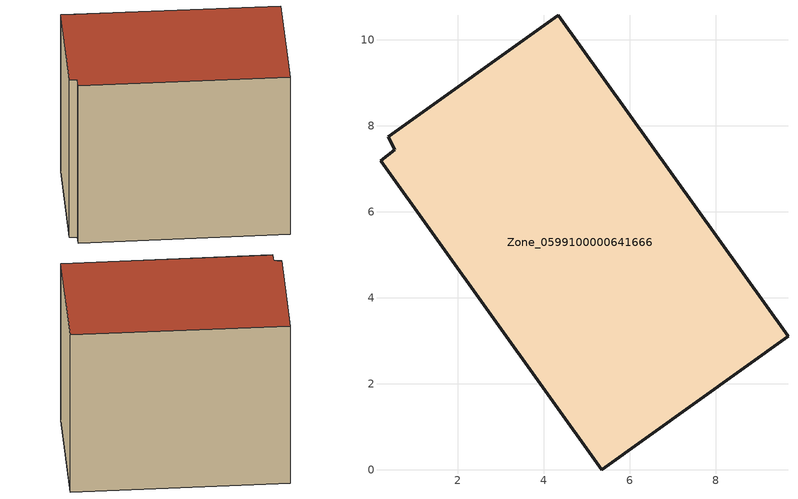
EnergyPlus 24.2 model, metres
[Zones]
Zone_0599100000641666
 floor ground (C_G): 0.54,7.44 0.38,7.74 4.34,10.57 9.68,3.1 5.35,0 0.2,7.19 z0
 wall outside (C_F): 5.35,0 9.68,3.1 4.34,10.57 0.38,7.74 0.54,7.44 0.2,7.19 5.35,0 z0:7.88
 roof outside (C_R): 0.38,7.74 0.54,7.44 0.2,7.19 5.35,0 9.68,3.1 4.34,10.57 z7.88
[BUILDING]
Pand.0599100000641666: North Axis=0; Terrain=City; Loads Convergence Tolerance Value=0.04; Temperature Convergence Tolerance Value=0.4; Solar Distribution=FullExterior; Maximum Number of Warmup Days=25; Minimum Number of Warmup Days=1
[Site:Location]
Rotterdam.The.Hague.AP_ZH_NLD Design_Conditions: Latitude=51.96; Longitude=4.45; Time Zone=1; Elevation=-4.5
[SITE:GROUNDTEMPERATURE:BUILDINGSURFACE]
18, 18, 18, 18, 18, 18, 18, 18, 18, 18, 18, 18
[MATERIAL] Thermal Absorptance=0.9; Solar Absorptance=0.7; Visible Absorptance=0.7
Name | Roughness | Thickness | Conductivity | Density | Specific Heat
G.TC.1975-1991 | MediumSmooth | 0.15 | 0.288461 | 540 | 1210
F.TC.1975-1991 | Rough | 0.3 | 0.230769 | 1920 | 840
R.TC.1975-1991 | MediumRough | 0.2 | 0.153846 | 1500 | 1000
[CONSTRUCTION]
C_G: G.TC.1975-1991
C_F: F.TC.1975-1991
C_R: R.TC.1975-1991
[ZONE]
Zone_0599100000641666: Type=1; Multiplier=1; Ceiling Height=Autocalculate; Volume=Autocalculate; Floor Area=autocalculate; Part of Total Floor Area=Yes
[ZONEINFILTRATION:DESIGNFLOWRATE]
Infil_Zone_0599100000641666: Zone or ZoneList or Space or SpaceList=Zone_0599100000641666; Schedule=AlwaysOn; Design Flow Rate Calculation Method=Flow/Area; Flow Rate per Floor Area=0.003; Constant Term Coefficient=1; Temperature Term Coefficient=0; Velocity Term Coefficient=0; Velocity Squared Term Coefficient=0
[HVACTEMPLATE:ZONE:IDEALLOADSAIRSYSTEM]
Zone_0599100000641666: Maximum Heating Supply Air Temperature=50; Minimum Cooling Supply Air Temperature=13; Maximum Heating Supply Air Humidity Ratio=0.0156; Minimum Cooling Supply Air Humidity Ratio=0.0077; Heating Limit=NoLimit; Cooling Limit=NoLimit; Dehumidification Control Type=ConstantSensibleHeatRatio; Cooling Sensible Heat Ratio=0.7; Dehumidification Setpoint=60; Humidification Control Type=None; Humidification Setpoint=30; Outdoor Air Method=None; Outdoor Air Flow Rate per Person=0.00944; Outdoor Air Flow Rate per Zone Floor Area=0; Outdoor Air Flow Rate per Zone=0; Demand Controlled Ventilation Type=None; Outdoor Air Economizer Type=NoEconomizer; Heat Recovery Type=None; Sensible Heat Recovery Effectiveness=0.7; Latent Heat Recovery Effectiveness=0.65
[ZONECONTROL:THERMOSTAT]
ThermostatControl_Zone_0599100000641666: Zone or ZoneList=Zone_0599100000641666; Control Type Schedule=DualSetpointControlType; Control 1=Thermostat_Zone_0599100000641666; Temperature Difference Between Cutout And Setpoint=0
[THERMOSTATSETPOINT:DUALSETPOINT]
Thermostat_Zone_0599100000641666: Heating Setpoint Temperature Schedule=HeatingSetpoint_Zone_0599100000641666; Cooling Setpoint Temperature Schedule=CoolingSetpoint_Zone_0599100000641666
[SCHEDULE:COMPACT]
HeatingSetpoint_Zone_0599100000641666: Through: 12/31, For: AllDays, Until: 24:00, 21
CoolingSetpoint_Zone_0599100000641666: Through: 12/31, For: AllDays, Until: 24:00, 24
DualSetpointControlType: Through: 12/31, For: AllDays, Until: 24:00, 4
AlwaysOn: Through: 12/31, For: AllDays, Until: 24:00, 1
